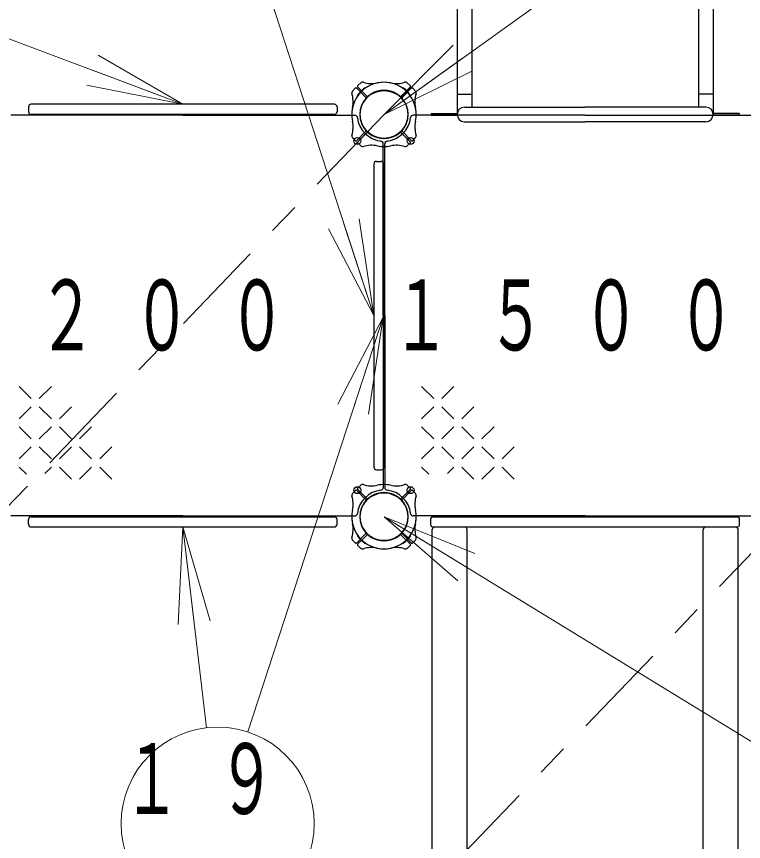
# Model space of a CAD drawing. Units: millimetres on the paper, scale 1:60. Extents: x -571 to 0, y -594 to 267.
# Drawn here: x -297.07 to -274.48, y 151.07 to 176.7 of the extents above; entities that cross this region are included whole.
import ezdxf

# ---------------------------------------------------------------- set-up
doc = ezdxf.new("R2010")
doc.units = ezdxf.units.MM
doc.linetypes.add('USER2', pattern=[6, 3, -1, 1, -1])
doc.layers.add('1_60', color=7, linetype='Continuous', lineweight=25)
doc.styles.add('ＭＳ ゴシック', font='')
doc.styles.get('ＭＳ ゴシック').set_extended_font_data('MS Gothic')

msp = doc.modelspace()

# ---------------------------------------------------------------- linework, layer by layer
at = {"layer": '1_60', "lineweight": 13}
for p, q in [((-285.651, 173.659), (-272.645, 182.99)), ((-291.901, 173.976), (-305.105, 178.939)), ((-285.968, 167.409), (-289.783, 179.135)), ((-285.651, 173.659), (-283.505, 175.814)), ((-294.534, 175.5), (-291.901, 173.976)), ((-285.651, 173.659), (-283.214, 175.408)), ((-291.901, 173.976), (-294.71, 175.032)), ((-282.922, 175.002), (-285.651, 173.659)), ((-291.901, 173.976), (-294.886, 174.564)), ((-285.968, 167.409), (-286.896, 170.262)), ((-286.421, 170.417), (-285.968, 167.409)), ((-285.968, 167.409), (-287.372, 170.107)), ((-285.676, 167.356), (-289.886, 154.474)), ((-287.084, 164.66), (-285.676, 167.356)), ((-285.676, 167.356), (-286.608, 164.505)), ((-285.676, 167.356), (-286.133, 164.349)), ((-296.608, 164.828), (-296.983, 165.203)), ((-295.983, 165.203), (-296.358, 164.828)), ((-284.108, 164.828), (-284.483, 165.203)), ((-283.483, 165.203), (-283.858, 164.828)), ((-296.608, 164.578), (-296.983, 164.203)), ((-295.983, 164.203), (-296.358, 164.578)), ((-295.358, 164.578), (-295.733, 164.203)), ((-284.108, 164.578), (-284.483, 164.203)), ((-283.483, 164.203), (-283.858, 164.578)), ((-282.858, 164.578), (-283.233, 164.203)), ((-296.608, 163.578), (-296.983, 163.953)), ((-295.983, 163.953), (-296.358, 163.578)), ((-295.358, 163.578), (-295.733, 163.953)), ((-294.733, 163.953), (-295.108, 163.578)), ((-284.108, 163.578), (-284.483, 163.953)), ((-283.483, 163.953), (-283.858, 163.578)), ((-282.858, 163.578), (-283.233, 163.953)), ((-282.233, 163.953), (-282.608, 163.578)), ((-296.608, 163.328), (-296.983, 162.953)), ((-295.983, 162.953), (-296.358, 163.328)), ((-295.358, 163.328), (-295.733, 162.953)), ((-294.733, 162.953), (-295.108, 163.328)), ((-294.108, 163.328), (-294.483, 162.953)), ((-284.108, 163.328), (-284.483, 162.953)), ((-283.483, 162.953), (-283.858, 163.328)), ((-282.858, 163.328), (-283.233, 162.953)), ((-282.233, 162.953), (-282.608, 163.328)), ((-281.608, 163.328), (-281.983, 162.953)), ((-296.76, 162.48), (-296.983, 162.703)), ((-295.983, 162.703), (-296.183, 162.503)), ((-295.358, 162.328), (-295.733, 162.703)), ((-294.733, 162.703), (-295.108, 162.328)), ((-294.108, 162.328), (-294.483, 162.703)), ((-284.26, 162.48), (-284.483, 162.703)), ((-283.483, 162.703), (-283.683, 162.503)), ((-282.858, 162.328), (-283.233, 162.703)), ((-282.233, 162.703), (-282.608, 162.328)), ((-281.608, 162.328), (-281.983, 162.703)), ((-283.355, 159.166), (-285.651, 161.159)), ((-285.651, 161.159), (-282.832, 160.018)), ((-285.651, 161.159), (-283.093, 159.592)), ((-285.651, 161.159), (-269.913, 151.516)), ((-292.048, 157.805), (-291.901, 160.843)), ((-291.901, 160.843), (-291.055, 157.921)), ((-291.901, 160.843), (-291.551, 157.863)), ((-291.901, 160.843), (-291.168, 154.602)), ((-284.068, 160.843), (-274.735, 160.843))]:
    msp.add_line(p, q, dxfattribs=at)
at = {"layer": '1_60'}
for p, q in [((-283.378, 181.993), (-283.378, 173.659)), ((-282.925, 181.993), (-282.925, 173.886)), ((-275.878, 181.993), (-275.878, 173.886)), ((-275.425, 181.993), (-275.425, 173.659)), ((-286.231, 174.474), (-286.233, 174.476)), ((-285.072, 174.474), (-285.07, 174.476)), ((-286.467, 174.239), (-286.468, 174.241)), ((-284.836, 174.239), (-284.834, 174.241)), ((-283.378, 174.293), (-282.925, 174.293)), ((-275.425, 174.293), (-275.878, 174.293)), ((-296.693, 173.893), (-296.693, 173.743)), ((-287.193, 173.976), (-296.61, 173.976)), ((-287.11, 173.893), (-287.11, 173.743)), ((-283.152, 173.886), (-279.402, 173.886)), ((-281.139, 173.886), (-279.402, 173.886)), ((-275.652, 173.886), (-279.402, 173.886)), ((-287.193, 173.659), (-296.61, 173.659)), ((-284.185, 173.686), (-283.377, 173.686)), ((-284.185, 173.686), (-284.185, 173.633)), ((-284.185, 173.633), (-283.377, 173.633)), ((-274.618, 173.686), (-275.426, 173.686)), ((-274.618, 173.633), (-275.426, 173.633)), ((-274.618, 173.686), (-274.618, 173.633)), ((-283.152, 173.433), (-279.402, 173.433)), ((-280.899, 173.433), (-279.402, 173.433)), ((-275.652, 173.433), (-279.402, 173.433)), ((-285.968, 172.118), (-285.968, 162.701)), ((-285.885, 172.201), (-285.735, 172.201)), ((-285.651, 172.118), (-285.651, 162.701)), ((-285.885, 162.617), (-285.735, 162.617)), ((-296.693, 160.926), (-296.693, 161.076)), ((-296.61, 161.159), (-287.193, 161.159)), ((-287.11, 160.926), (-287.11, 161.076)), ((-284.193, 160.893), (-284.193, 161.109)), ((-284.143, 161.159), (-274.66, 161.159)), ((-274.61, 160.893), (-274.61, 161.109)), ((-296.61, 160.843), (-287.193, 160.843)), ((-284.151, 109.717), (-284.151, 160.759)), ((-284.143, 160.843), (-274.66, 160.843)), ((-283.068, 109.717), (-283.068, 160.759)), ((-275.735, 109.717), (-275.735, 160.759)), ((-274.651, 109.717), (-274.651, 160.759)), ((-286.467, 160.58), (-286.468, 160.578)), ((-284.836, 160.58), (-284.834, 160.578)), ((-286.231, 160.344), (-286.233, 160.342)), ((-285.072, 160.344), (-285.07, 160.342))]:
    msp.add_line(p, q, dxfattribs=at)
at = {"layer": '1_60', "color": 2}
for p, q in [((-286.463, 174.555), (-286.367, 174.644)), ((-284.84, 174.555), (-284.936, 174.644)), ((-286.547, 174.471), (-286.636, 174.375)), ((-286.221, 174.194), (-286.499, 174.472)), ((-286.186, 174.229), (-286.464, 174.507)), ((-285.117, 174.229), (-284.839, 174.507)), ((-285.081, 174.194), (-284.804, 174.472)), ((-284.756, 174.471), (-284.666, 174.375)), ((-286.222, 173.125), (-286.499, 172.847)), ((-286.186, 173.089), (-286.464, 172.812)), ((-285.117, 173.089), (-284.839, 172.812)), ((-285.081, 173.125), (-284.804, 172.847)), ((-286.547, 172.848), (-286.63, 172.937)), ((-284.756, 172.848), (-284.673, 172.937)), ((-286.463, 172.764), (-286.374, 172.681)), ((-284.84, 172.764), (-284.928, 172.681)), ((-286.463, 162.055), (-286.374, 162.137)), ((-284.84, 162.055), (-284.928, 162.137)), ((-286.547, 161.971), (-286.63, 161.882)), ((-286.222, 161.694), (-286.499, 161.971)), ((-286.186, 161.729), (-286.464, 162.007)), ((-285.117, 161.729), (-284.839, 162.007)), ((-285.081, 161.694), (-284.804, 161.971)), ((-284.756, 161.971), (-284.673, 161.882)), ((-286.221, 160.624), (-286.499, 160.347)), ((-286.186, 160.589), (-286.464, 160.311)), ((-285.117, 160.589), (-284.839, 160.311)), ((-285.081, 160.624), (-284.804, 160.347)), ((-286.547, 160.348), (-286.636, 160.443)), ((-286.463, 160.263), (-286.367, 160.174)), ((-284.84, 160.263), (-284.936, 160.174)), ((-284.756, 160.348), (-284.666, 160.443))]:
    msp.add_line(p, q, dxfattribs=at)
at = {"layer": '1_60', "linetype": 'USER2', "lineweight": 13}
for p, q in [((-285.651, 173.659), (-308.781, 149.539)), ((-273.151, 161.159), (-296.281, 137.039))]:
    msp.add_line(p, q, dxfattribs=at)
at = {"layer": '1_60', "color": 4}
for p, q in [((-291.901, 173.634), (-297.241, 173.634)), ((-291.901, 173.634), (-286.561, 173.634)), ((-279.401, 173.634), (-284.741, 173.634)), ((-279.401, 173.634), (-274.061, 173.634)), ((-285.676, 167.409), (-285.676, 172.749)), ((-285.626, 167.409), (-285.626, 172.749)), ((-285.676, 167.409), (-285.676, 162.069)), ((-285.626, 167.409), (-285.626, 162.069)), ((-291.901, 161.184), (-297.241, 161.184)), ((-291.901, 161.184), (-286.561, 161.184)), ((-279.401, 161.184), (-284.741, 161.184)), ((-279.401, 161.184), (-274.061, 161.184))]:
    msp.add_line(p, q, dxfattribs=at)
at = {"layer": '1_60'}
for centre, radius in [((-285.651, 173.659), 0.743), ((-286.476, 172.834), 0.108), ((-284.827, 172.834), 0.108), ((-286.476, 161.984), 0.108), ((-284.827, 161.984), 0.108), ((-285.651, 161.159), 0.743)]:
    msp.add_circle(centre, radius, dxfattribs=at)
at = {"layer": '1_60', "lineweight": 13}
msp.add_circle((-290.818, 151.622), 3, dxfattribs=at)
at = {"layer": '1_60', "color": 2}
for centre, radius, start, end in [((-286.317, 174.577), 0.0833, 72.4588, 133), ((-285.651, 173.659), 1, 77.7272, 135), ((-286.041, 175.451), 0.833, 252.4588, 282.2728), ((-285.651, 173.659), 1, 45, 102.2728), ((-285.262, 175.451), 0.833, 257.7272, 287.5412), ((-284.985, 174.577), 0.0833, 47, 107.5412), ((-286.569, 174.325), 0.0833, 137, 197.5412), ((-285.651, 173.659), 1, 135, 192.2728), ((-286.523, 174.448), 0.0333, 45, 137), ((-286.44, 174.531), 0.0333, 133, 225), ((-285.651, 173.659), 0.75, 49.2707, 135), ((-285.651, 173.659), 0.75, 45, 130.7293), ((-285.651, 173.659), 1, 347.7272, 45), ((-284.863, 174.531), 0.0333, 315, 47), ((-284.78, 174.448), 0.0333, 43, 135), ((-284.734, 174.325), 0.0833, 342.4588, 43), ((-287.443, 174.049), 0.833, 347.7272, 17.5412), ((-285.651, 173.659), 0.75, 135, 220.7293), ((-285.651, 173.659), 0.75, 139.2707, 225), ((-286.245, 174.17), 0.0333, 319.2707, 45), ((-286.162, 174.253), 0.0333, 225, 310.7293), ((-285.14, 174.253), 0.0333, 229.2707, 315), ((-285.651, 173.659), 0.75, 319.2707, 45), ((-285.651, 173.659), 0.75, 315, 40.7293), ((-285.058, 174.17), 0.0333, 135, 220.7293), ((-283.86, 174.049), 0.833, 162.4588, 192.2728), ((-285.651, 173.659), 1, 167.7272, 181.4325), ((-285.651, 173.659), 1, 358.5675, 12.2728), ((-287.443, 173.27), 0.833, 342.4588, 12.2728), ((-283.86, 173.27), 0.833, 167.7272, 197.5412), ((-286.245, 173.148), 0.0333, 315, 40.7293), ((-286.163, 173.066), 0.0333, 49.2707, 135), ((-285.651, 173.659), 0.75, 225, 310.7293), ((-285.651, 173.659), 0.75, 229.2707, 315), ((-285.14, 173.066), 0.0333, 45, 130.7293), ((-285.058, 173.148), 0.0333, 139.2707, 225), ((-286.569, 172.993), 0.0833, 162.4588, 223), ((-286.523, 172.871), 0.0333, 223, 315), ((-286.44, 172.788), 0.0333, 135, 227), ((-284.862, 172.788), 0.0333, 313, 45), ((-284.78, 172.871), 0.0333, 225, 317), ((-284.734, 172.993), 0.0833, 317, 17.5412), ((-286.317, 172.742), 0.0833, 227, 287.5412), ((-286.041, 171.868), 0.833, 77.7272, 107.5412), ((-285.651, 173.659), 1, 257.7272, 271.4325), ((-285.651, 173.659), 1, 268.5675, 282.2728), ((-285.262, 171.868), 0.833, 72.4588, 102.2728), ((-284.985, 172.742), 0.0833, 252.4588, 313), ((-286.44, 162.03), 0.0333, 133, 225), ((-286.317, 162.076), 0.0833, 72.4588, 133), ((-286.041, 162.951), 0.833, 252.4588, 282.2728), ((-285.651, 161.159), 1, 88.5675, 102.2728), ((-285.651, 161.159), 1, 77.7272, 91.4325), ((-285.262, 162.951), 0.833, 257.7272, 287.5412), ((-284.985, 162.076), 0.0833, 47, 107.5412), ((-284.862, 162.03), 0.0333, 315, 47), ((-286.569, 161.825), 0.0833, 137, 197.5412), ((-287.443, 161.549), 0.833, 347.7272, 17.5412), ((-286.523, 161.948), 0.0333, 45, 137), ((-285.651, 161.159), 0.75, 49.2707, 135), ((-285.651, 161.159), 0.75, 45, 130.7293), ((-284.78, 161.948), 0.0333, 43, 135), ((-283.86, 161.549), 0.833, 162.4588, 192.2728), ((-284.734, 161.825), 0.0833, 342.4588, 43), ((-285.651, 161.159), 0.75, 135, 220.7293), ((-285.651, 161.159), 0.75, 139.2707, 225), ((-286.245, 161.67), 0.0333, 319.2707, 45), ((-286.163, 161.753), 0.0333, 225, 310.7293), ((-285.14, 161.753), 0.0333, 229.2707, 315), ((-285.651, 161.159), 0.75, 319.2707, 45), ((-285.651, 161.159), 0.75, 315, 40.7293), ((-285.058, 161.67), 0.0333, 135, 220.7293), ((-285.651, 161.159), 1, 167.7272, 225), ((-285.651, 161.159), 1, 315, 12.2728), ((-285.651, 161.159), 1, 178.5675, 192.2728), ((-285.651, 161.159), 1, 347.7272, 1.4325), ((-287.443, 160.769), 0.833, 342.4588, 12.2728), ((-283.86, 160.769), 0.833, 167.7272, 197.5412), ((-286.569, 160.493), 0.0833, 162.4588, 223), ((-286.245, 160.648), 0.0333, 315, 40.7293), ((-286.162, 160.565), 0.0333, 49.2707, 135), ((-285.651, 161.159), 0.75, 225, 310.7293), ((-285.651, 161.159), 0.75, 229.2707, 315), ((-285.14, 160.565), 0.0333, 45, 130.7293), ((-285.058, 160.648), 0.0333, 139.2707, 225), ((-284.734, 160.493), 0.0833, 317, 17.5412), ((-286.523, 160.37), 0.0333, 223, 315), ((-286.44, 160.288), 0.0333, 135, 227), ((-285.651, 161.159), 1, 225, 282.2728), ((-285.651, 161.159), 1, 257.7272, 315), ((-284.863, 160.288), 0.0333, 313, 45), ((-284.78, 160.37), 0.0333, 225, 317), ((-286.317, 160.242), 0.0833, 227, 287.5412), ((-286.041, 159.368), 0.833, 77.7272, 107.5412), ((-285.262, 159.368), 0.833, 72.4588, 102.2728), ((-284.985, 160.242), 0.0833, 252.4588, 313)]:
    msp.add_arc(centre, radius, start, end, dxfattribs=at)
at = {"layer": '1_60'}
for centre, radius, start, end in [((-285.651, 173.659), 1.017, 135, 143.6269), ((-285.651, 173.659), 1.017, 126.3731, 135), ((-286.245, 174.465), 0.0167, 45, 126.3731), ((-285.058, 174.465), 0.0167, 53.6269, 135), ((-285.651, 173.659), 1.017, 45, 53.6269), ((-285.651, 173.659), 1.017, 36.3731, 45), ((-286.457, 174.252), 0.0167, 143.6269, 225), ((-284.846, 174.252), 0.0167, 315, 36.3731), ((-296.61, 173.893), 0.0833, 90, 180), ((-287.193, 173.893), 0.0833, 0, 90), ((-283.152, 173.659), 0.227, 90, 270), ((-275.652, 173.659), 0.227, 270, 90), ((-296.61, 173.743), 0.0833, 180, 270), ((-287.193, 173.743), 0.0833, 270, 0), ((-285.651, 173.659), 0.833, 186.7872, 263.2128), ((-285.651, 173.659), 0.833, 276.7872, 353.2128), ((-285.885, 172.118), 0.0833, 90, 180), ((-285.735, 172.118), 0.0833, 0, 90), ((-285.885, 162.701), 0.0833, 180, 270), ((-285.735, 162.701), 0.0833, 270, 0), ((-285.651, 161.159), 0.833, 96.7872, 173.2128), ((-285.651, 161.159), 0.833, 6.7872, 83.2128), ((-296.61, 161.076), 0.0833, 90, 180), ((-287.193, 161.076), 0.0833, 0, 90), ((-284.143, 161.109), 0.05, 90, 180), ((-274.66, 161.109), 0.05, 0, 90), ((-296.61, 160.926), 0.0833, 180, 270), ((-287.193, 160.926), 0.0833, 270, 0), ((-284.143, 160.893), 0.05, 180, 270), ((-284.068, 160.759), 0.0833, 90, 180), ((-283.151, 160.759), 0.0833, 0, 90), ((-275.651, 160.759), 0.0833, 90, 180), ((-274.735, 160.759), 0.0833, 0, 90), ((-274.66, 160.893), 0.05, 270, 0), ((-286.457, 160.566), 0.0167, 135, 216.3731), ((-285.651, 161.159), 1.017, 216.3731, 225), ((-285.651, 161.159), 1.017, 315, 323.6269), ((-284.846, 160.566), 0.0167, 323.6269, 45), ((-285.651, 161.159), 1.017, 225, 233.6269), ((-286.245, 160.354), 0.0167, 233.6269, 315), ((-285.058, 160.354), 0.0167, 225, 306.3731), ((-285.651, 161.159), 1.017, 306.3731, 315)]:
    msp.add_arc(centre, radius, start, end, dxfattribs=at)
at = {"layer": '1_60', "color": 4}
for centre, start, end in [((-286.561, 173.551), 6.7872, 90), ((-284.741, 173.551), 90, 173.2128), ((-285.76, 172.749), 0, 83.2128), ((-285.543, 172.749), 96.7872, 180), ((-285.76, 162.069), 276.7872, 0), ((-285.543, 162.069), 180, 263.2128), ((-286.561, 161.267), 270, 353.2128), ((-284.741, 161.267), 186.7872, 270)]:
    msp.add_arc(centre, 0.0833, start, end, dxfattribs=at)

# ---------------------------------------------------------------- texts
at = {"layer": '1_60', "char_height": 2.199, "style": 'ＭＳ ゴシック'}
for s, insert, attachment_point in [('\\T1.64;\\W0.6;２００', (-296.401, 167.409), 4), ('\\T1.64;\\W0.6;１５００', (-285.401, 167.409), 4), ('\\T1.64;\\W0.6;１９', (-290.818, 154.122), 2)]:
    msp.add_mtext(s, dxfattribs=dict(at, insert=insert, attachment_point=attachment_point))

doc.saveas('drawing.dxf')
